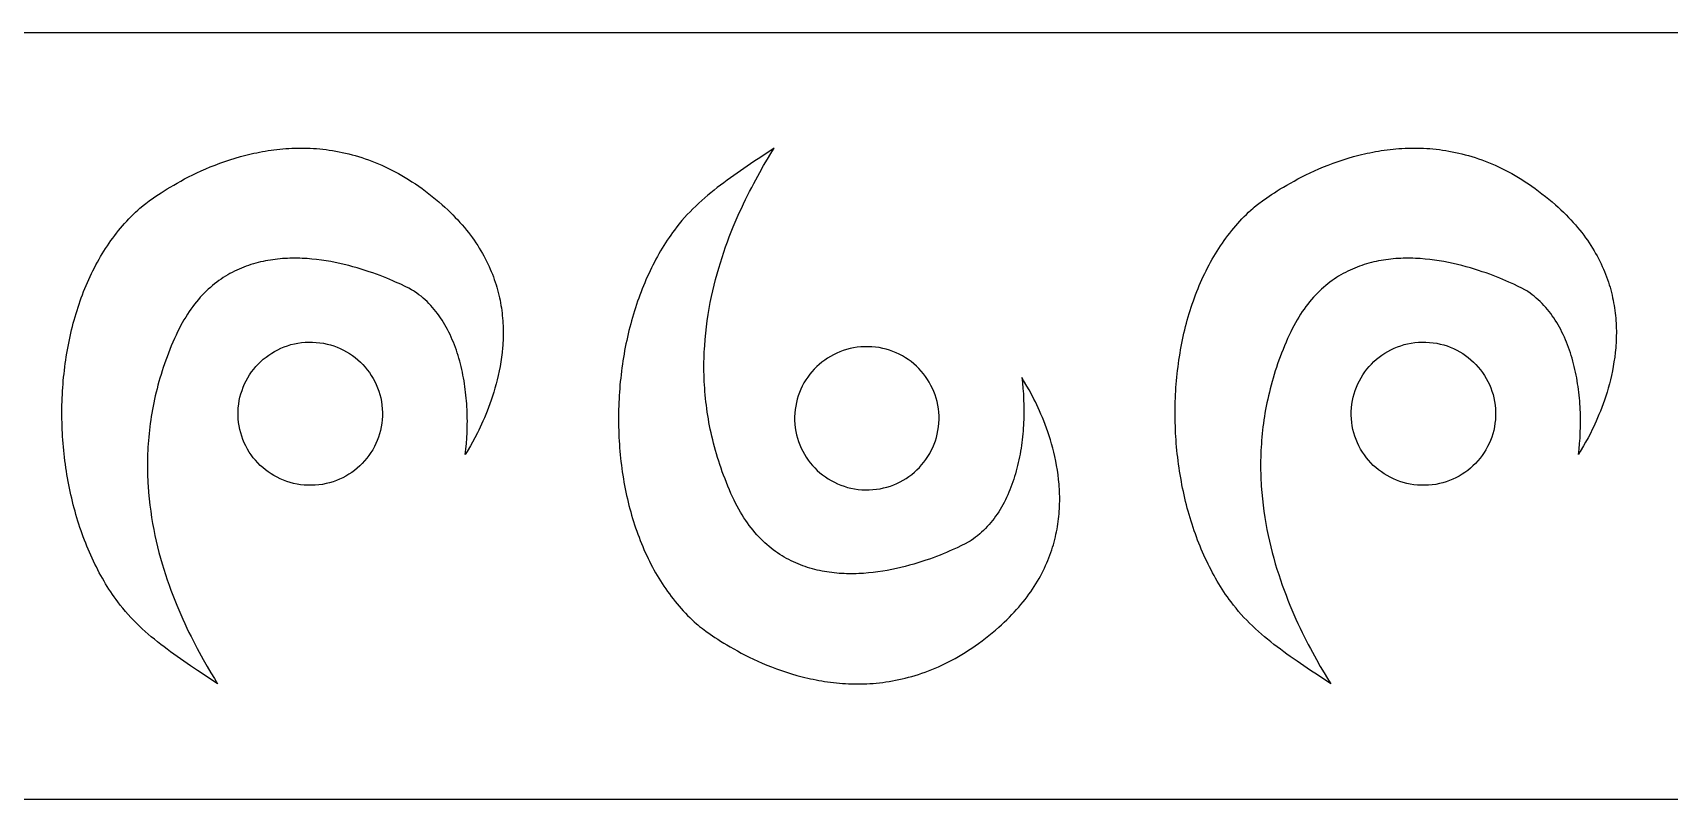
# Model space of a CAD drawing. Extents: x -380 to 380, y -55 to 55.
# Drawn here: x -195.8 to 39.2, y -55 to 55 of the extents above; entities that cross this region are included whole.
import ezdxf

# ---------------------------------------------------------------- set-up
doc = ezdxf.new("R2010")
doc.units = 0
doc.layers.add('LAYER_1', color=18, linetype='CONTINUOUS')

msp = doc.modelspace()

# ---------------------------------------------------------------- linework, layer by layer
at = {"layer": 'LAYER_1'}
for points in [[(380, -55), (380, 55), (-380, 55), (-380, -55)], [(-191.58, 1.07), (-191.57, 1.57), (-191.55, 2.07), (-191.54, 2.57), (-191.51, 3.07), (-191.49, 3.57), (-191.45, 4.07), (-191.42, 4.56), (-191.38, 5.06), (-191.33, 5.56), (-191.28, 6.05), (-191.22, 6.55), (-191.16, 7.04), (-191.1, 7.53), (-191.03, 8.02), (-190.96, 8.51), (-190.88, 9), (-190.79, 9.48), (-190.7, 9.97), (-190.61, 10.45), (-190.51, 10.93), (-190.41, 11.41), (-190.3, 11.88), (-190.19, 12.36), (-190.07, 12.83), (-189.95, 13.3), (-189.82, 13.77), (-189.69, 14.23), (-189.55, 14.69), (-189.41, 15.15), (-189.27, 15.61), (-189.11, 16.07), (-188.96, 16.52), (-188.8, 16.97), (-188.63, 17.41), (-188.46, 17.85), (-188.28, 18.29), (-188.1, 18.73), (-187.92, 19.16), (-187.73, 19.59), (-187.53, 20.01), (-187.33, 20.44), (-187.13, 20.85), (-186.92, 21.27), (-186.7, 21.68), (-186.48, 22.08), (-186.25, 22.49), (-186.02, 22.88), (-185.79, 23.28), (-185.55, 23.67), (-185.3, 24.05), (-185.05, 24.43), (-184.8, 24.81), (-184.54, 25.18), (-184.27, 25.54), (-184, 25.91), (-183.73, 26.26), (-183.45, 26.61), (-183.16, 26.96), (-182.87, 27.3), (-182.58, 27.64), (-182.28, 27.97), (-181.97, 28.29), (-181.66, 28.61), (-181.34, 28.92), (-181.02, 29.23), (-180.7, 29.53), (-180.37, 29.83), (-180.21, 29.97), (-179.93, 30.19), (-179.53, 30.5), (-179.03, 30.87), (-178.43, 31.3), (-178.08, 31.54), (-177.72, 31.78), (-177.33, 32.04), (-176.91, 32.3), (-176.48, 32.58), (-176.02, 32.86), (-175.53, 33.14), (-175.03, 33.43), (-174.5, 33.72), (-173.96, 34.02), (-173.39, 34.31), (-172.8, 34.6), (-172.2, 34.89), (-171.57, 35.18), (-170.93, 35.46), (-170.27, 35.74), (-169.59, 36.01), (-168.89, 36.28), (-168.18, 36.53), (-167.46, 36.77), (-166.71, 37.01), (-165.96, 37.23), (-165.57, 37.33), (-165.19, 37.43), (-164.8, 37.53), (-164.4, 37.62), (-164, 37.71), (-163.6, 37.79), (-163.2, 37.88), (-162.79, 37.95), (-162.38, 38.02), (-161.97, 38.09), (-161.55, 38.15), (-161.14, 38.21), (-160.71, 38.26), (-160.29, 38.3), (-159.86, 38.34), (-159.43, 38.38), (-159, 38.4), (-158.57, 38.43), (-158.13, 38.44), (-157.69, 38.45), (-157.25, 38.45), (-156.8, 38.45), (-156.36, 38.44), (-155.91, 38.42), (-155.46, 38.4), (-155.01, 38.37), (-154.55, 38.33), (-154.1, 38.28), (-153.64, 38.23), (-153.18, 38.16), (-152.72, 38.09), (-152.25, 38.02), (-151.79, 37.93), (-151.32, 37.83), (-150.86, 37.73), (-150.39, 37.62), (-149.92, 37.5), (-149.45, 37.37), (-148.97, 37.23), (-148.5, 37.08), (-148.03, 36.92), (-147.55, 36.75), (-147.07, 36.57), (-146.6, 36.39), (-146.12, 36.19), (-145.64, 35.98), (-145.16, 35.76), (-144.68, 35.53), (-144.2, 35.29), (-143.72, 35.04), (-143.24, 34.78), (-142.75, 34.51), (-142.27, 34.22), (-141.79, 33.93), (-141.31, 33.62), (-140.82, 33.3), (-140.34, 32.97), (-139.86, 32.63), (-139.37, 32.27), (-138.89, 31.9), (-138.41, 31.52), (-137.93, 31.13), (-137.45, 30.73), (-136.96, 30.31), (-136.57, 29.95), (-136.18, 29.59), (-135.81, 29.24), (-135.44, 28.88), (-135.09, 28.51), (-134.75, 28.15), (-134.42, 27.79), (-134.09, 27.42), (-133.78, 27.05), (-133.48, 26.69), (-133.19, 26.32), (-132.91, 25.95), (-132.63, 25.58), (-132.37, 25.21), (-132.12, 24.84), (-131.87, 24.46), (-131.64, 24.09), (-131.41, 23.72), (-131.2, 23.34), (-130.99, 22.97), (-130.79, 22.59), (-130.6, 22.22), (-130.41, 21.84), (-130.24, 21.47), (-130.07, 21.09), (-129.92, 20.72), (-129.77, 20.34), (-129.62, 19.97), (-129.49, 19.59), (-129.36, 19.22), (-129.24, 18.84), (-129.13, 18.47), (-129.02, 18.09), (-128.93, 17.72), (-128.84, 17.35), (-128.75, 16.98), (-128.67, 16.61), (-128.6, 16.24), (-128.54, 15.87), (-128.48, 15.5), (-128.43, 15.13), (-128.38, 14.77), (-128.34, 14.4), (-128.31, 14.04), (-128.28, 13.67), (-128.26, 13.31), (-128.24, 12.95), (-128.23, 12.6), (-128.22, 12.24), (-128.22, 11.88), (-128.22, 11.53), (-128.23, 11.18), (-128.24, 10.83), (-128.26, 10.48), (-128.28, 10.13), (-128.31, 9.79), (-128.37, 9.11), (-128.45, 8.43), (-128.55, 7.77), (-128.66, 7.11), (-128.78, 6.47), (-128.92, 5.83), (-129.06, 5.21), (-129.22, 4.6), (-129.39, 4), (-129.56, 3.42), (-129.74, 2.85), (-129.93, 2.29), (-130.12, 1.75), (-130.31, 1.22), (-130.51, 0.71), (-130.71, 0.21), (-130.91, -0.27), (-131.12, -0.73), (-131.32, -1.17), (-131.52, -1.6), (-131.71, -2.01), (-131.91, -2.4), (-132.28, -3.11), (-132.62, -3.74), (-132.93, -4.29), (-133.41, -5.1), (-133.66, -5.51), (-133.57, -4.74), (-133.5, -3.96), (-133.44, -3.17), (-133.4, -2.37), (-133.37, -1.56), (-133.37, -1.15), (-133.36, -0.74), (-133.37, -0.33), (-133.38, 0.08), (-133.39, 0.5), (-133.4, 0.91), (-133.43, 1.33), (-133.45, 1.74), (-133.48, 2.16), (-133.52, 2.57), (-133.56, 2.99), (-133.61, 3.4), (-133.66, 3.82), (-133.71, 4.23), (-133.78, 4.64), (-133.84, 5.06), (-133.91, 5.47), (-133.99, 5.87), (-134.08, 6.28), (-134.16, 6.69), (-134.26, 7.09), (-134.36, 7.49), (-134.46, 7.89), (-134.58, 8.28), (-134.69, 8.68), (-134.82, 9.06), (-134.94, 9.45), (-135.08, 9.83), (-135.22, 10.21), (-135.37, 10.58), (-135.52, 10.95), (-135.68, 11.32), (-135.85, 11.68), (-136.02, 12.04), (-136.2, 12.39), (-136.39, 12.74), (-136.58, 13.08), (-136.78, 13.41), (-136.99, 13.74), (-137.2, 14.07), (-137.42, 14.38), (-137.65, 14.69), (-137.88, 15), (-138.12, 15.3), (-138.37, 15.59), (-138.62, 15.87), (-138.88, 16.15), (-139.15, 16.42), (-139.43, 16.68), (-139.72, 16.93), (-140.01, 17.18), (-140.31, 17.41), (-140.61, 17.64), (-140.93, 17.86), (-141.09, 17.96), (-141.37, 18.12), (-141.78, 18.33), (-142.3, 18.59), (-142.93, 18.9), (-143.67, 19.23), (-144.07, 19.41), (-144.49, 19.59), (-144.94, 19.77), (-145.41, 19.96), (-145.89, 20.15), (-146.4, 20.34), (-146.92, 20.53), (-147.46, 20.71), (-148.02, 20.9), (-148.6, 21.08), (-149.19, 21.25), (-149.79, 21.42), (-150.4, 21.59), (-151.03, 21.74), (-151.67, 21.89), (-152.32, 22.02), (-152.98, 22.15), (-153.64, 22.26), (-154.32, 22.37), (-155, 22.45), (-155.69, 22.52), (-156.38, 22.58), (-156.73, 22.6), (-157.08, 22.62), (-157.43, 22.63), (-157.78, 22.64), (-158.13, 22.64), (-158.48, 22.64), (-158.83, 22.63), (-159.19, 22.62), (-159.54, 22.6), (-159.89, 22.58), (-160.24, 22.55), (-160.6, 22.52), (-160.95, 22.48), (-161.3, 22.43), (-161.65, 22.38), (-162, 22.32), (-162.35, 22.26), (-162.7, 22.19), (-163.05, 22.11), (-163.4, 22.02), (-163.74, 21.93), (-164.09, 21.83), (-164.43, 21.73), (-164.77, 21.62), (-165.12, 21.49), (-165.45, 21.37), (-165.79, 21.23), (-166.13, 21.09), (-166.46, 20.94), (-166.79, 20.78), (-167.12, 20.61), (-167.45, 20.43), (-167.77, 20.25), (-168.09, 20.06), (-168.41, 19.86), (-168.73, 19.65), (-169.04, 19.43), (-169.35, 19.2), (-169.66, 18.96), (-169.96, 18.71), (-170.26, 18.46), (-170.56, 18.19), (-170.85, 17.92), (-171.14, 17.63), (-171.43, 17.34), (-171.71, 17.03), (-171.99, 16.71), (-172.26, 16.39), (-172.53, 16.05), (-172.8, 15.7), (-173.06, 15.35), (-173.31, 14.98), (-173.57, 14.6), (-173.81, 14.2), (-174.06, 13.8), (-174.29, 13.39), (-174.53, 12.96), (-174.75, 12.53), (-174.97, 12.08), (-175.19, 11.62), (-175.42, 11.1), (-175.65, 10.58), (-175.87, 10.06), (-176.08, 9.54), (-176.28, 9.03), (-176.48, 8.51), (-176.67, 8), (-176.85, 7.48), (-177.02, 6.97), (-177.19, 6.46), (-177.35, 5.95), (-177.5, 5.44), (-177.65, 4.93), (-177.79, 4.43), (-177.92, 3.92), (-178.05, 3.42), (-178.17, 2.91), (-178.28, 2.41), (-178.39, 1.91), (-178.49, 1.41), (-178.58, 0.91), (-178.67, 0.42), (-178.75, -0.08), (-178.83, -0.57), (-178.9, -1.06), (-178.96, -1.55), (-179.02, -2.04), (-179.07, -2.53), (-179.12, -3.02), (-179.16, -3.5), (-179.2, -3.98), (-179.23, -4.46), (-179.25, -4.94), (-179.27, -5.42), (-179.29, -5.9), (-179.3, -6.37), (-179.3, -6.84), (-179.3, -7.31), (-179.3, -7.78), (-179.29, -8.25), (-179.27, -8.71), (-179.25, -9.17), (-179.23, -9.63), (-179.2, -10.09), (-179.13, -11), (-179.05, -11.9), (-178.95, -12.8), (-178.83, -13.68), (-178.7, -14.56), (-178.55, -15.42), (-178.4, -16.28), (-178.22, -17.13), (-178.04, -17.96), (-177.84, -18.79), (-177.64, -19.61), (-177.42, -20.41), (-177.19, -21.2), (-176.95, -21.99), (-176.71, -22.76), (-176.46, -23.52), (-176.2, -24.27), (-175.93, -25), (-175.66, -25.73), (-175.38, -26.44), (-175.1, -27.14), (-174.81, -27.82), (-174.52, -28.5), (-174.23, -29.15), (-173.93, -29.8), (-173.64, -30.43), (-173.34, -31.05), (-173.04, -31.65), (-172.75, -32.24), (-172.45, -32.81), (-172.16, -33.37), (-171.87, -33.91), (-171.29, -34.95), (-170.73, -35.93), (-170.2, -36.84), (-169.69, -37.68), (-169.22, -38.45), (-171.15, -37.16), (-172.13, -36.51), (-173.1, -35.85), (-174.07, -35.19), (-175.03, -34.52), (-175.51, -34.18), (-175.99, -33.83), (-176.46, -33.48), (-176.92, -33.13), (-177.39, -32.77), (-177.85, -32.41), (-178.3, -32.04), (-178.75, -31.67), (-179.19, -31.29), (-179.63, -30.91), (-180.05, -30.52), (-180.48, -30.13), (-180.89, -29.72), (-181.3, -29.31), (-181.7, -28.9), (-182.09, -28.47), (-182.47, -28.04), (-182.84, -27.6), (-183.2, -27.15), (-183.55, -26.69), (-183.81, -26.33), (-184.07, -25.96), (-184.33, -25.6), (-184.58, -25.22), (-184.82, -24.85), (-185.06, -24.47), (-185.3, -24.08), (-185.53, -23.69), (-185.76, -23.29), (-185.99, -22.89), (-186.21, -22.49), (-186.42, -22.08), (-186.63, -21.67), (-186.84, -21.26), (-187.04, -20.84), (-187.24, -20.41), (-187.44, -19.99), (-187.63, -19.56), (-187.81, -19.12), (-187.99, -18.69), (-188.17, -18.25), (-188.34, -17.8), (-188.51, -17.36), (-188.67, -16.91), (-188.83, -16.46), (-188.99, -16), (-189.14, -15.54), (-189.28, -15.08), (-189.43, -14.62), (-189.56, -14.15), (-189.7, -13.68), (-189.82, -13.21), (-189.95, -12.74), (-190.07, -12.27), (-190.18, -11.79), (-190.29, -11.31), (-190.4, -10.83), (-190.5, -10.35), (-190.6, -9.86), (-190.69, -9.38), (-190.78, -8.89), (-190.86, -8.4), (-190.94, -7.91), (-191.01, -7.42), (-191.08, -6.92), (-191.15, -6.43), (-191.21, -5.93), (-191.26, -5.44), (-191.32, -4.94), (-191.36, -4.44), (-191.41, -3.94), (-191.44, -3.44), (-191.48, -2.94), (-191.51, -2.44), (-191.53, -1.94), (-191.55, -1.44), (-191.56, -0.94), (-191.57, -0.44), (-191.58, 0.06), (-191.58, 0.57)], [(-111.65, -1.07), (-111.65, -1.57), (-111.63, -2.07), (-111.62, -2.57), (-111.59, -3.07), (-111.57, -3.57), (-111.53, -4.07), (-111.5, -4.56), (-111.46, -5.06), (-111.41, -5.56), (-111.36, -6.05), (-111.3, -6.55), (-111.24, -7.04), (-111.18, -7.53), (-111.11, -8.02), (-111.03, -8.51), (-110.96, -9), (-110.87, -9.48), (-110.78, -9.97), (-110.69, -10.45), (-110.59, -10.93), (-110.49, -11.41), (-110.38, -11.88), (-110.27, -12.36), (-110.15, -12.83), (-110.03, -13.3), (-109.9, -13.77), (-109.77, -14.23), (-109.63, -14.69), (-109.49, -15.15), (-109.34, -15.61), (-109.19, -16.07), (-109.04, -16.52), (-108.88, -16.97), (-108.71, -17.41), (-108.54, -17.85), (-108.36, -18.29), (-108.18, -18.73), (-108, -19.16), (-107.81, -19.59), (-107.61, -20.01), (-107.41, -20.44), (-107.2, -20.85), (-106.99, -21.27), (-106.78, -21.68), (-106.56, -22.08), (-106.33, -22.49), (-106.1, -22.88), (-105.87, -23.28), (-105.63, -23.67), (-105.38, -24.05), (-105.13, -24.43), (-104.88, -24.81), (-104.62, -25.18), (-104.35, -25.54), (-104.08, -25.91), (-103.81, -26.26), (-103.53, -26.61), (-103.24, -26.96), (-102.95, -27.3), (-102.66, -27.64), (-102.36, -27.97), (-102.05, -28.29), (-101.74, -28.61), (-101.42, -28.92), (-101.1, -29.23), (-100.78, -29.53), (-100.45, -29.83), (-100.28, -29.97), (-100.01, -30.19), (-99.61, -30.5), (-99.11, -30.87), (-98.51, -31.3), (-98.16, -31.54), (-97.8, -31.78), (-97.41, -32.04), (-96.99, -32.3), (-96.55, -32.58), (-96.09, -32.86), (-95.61, -33.14), (-95.11, -33.43), (-94.58, -33.72), (-94.03, -34.02), (-93.47, -34.31), (-92.88, -34.6), (-92.27, -34.89), (-91.65, -35.18), (-91.01, -35.46), (-90.35, -35.74), (-89.67, -36.01), (-88.97, -36.28), (-88.26, -36.53), (-87.54, -36.77), (-86.79, -37.01), (-86.04, -37.23), (-85.65, -37.33), (-85.27, -37.43), (-84.88, -37.53), (-84.48, -37.62), (-84.08, -37.71), (-83.68, -37.79), (-83.28, -37.88), (-82.87, -37.95), (-82.46, -38.02), (-82.05, -38.09), (-81.63, -38.15), (-81.21, -38.21), (-80.79, -38.26), (-80.37, -38.3), (-79.94, -38.34), (-79.51, -38.38), (-79.08, -38.4), (-78.65, -38.43), (-78.21, -38.44), (-77.77, -38.45), (-77.33, -38.45), (-76.88, -38.45), (-76.44, -38.44), (-75.99, -38.42), (-75.54, -38.4), (-75.09, -38.37), (-74.63, -38.33), (-74.18, -38.28), (-73.72, -38.23), (-73.26, -38.16), (-72.8, -38.09), (-72.33, -38.02), (-71.87, -37.93), (-71.4, -37.83), (-70.94, -37.73), (-70.47, -37.62), (-70, -37.5), (-69.53, -37.37), (-69.05, -37.23), (-68.58, -37.08), (-68.1, -36.92), (-67.63, -36.75), (-67.15, -36.57), (-66.68, -36.39), (-66.2, -36.19), (-65.72, -35.98), (-65.24, -35.76), (-64.76, -35.53), (-64.28, -35.29), (-63.8, -35.04), (-63.31, -34.78), (-62.83, -34.51), (-62.35, -34.22), (-61.87, -33.93), (-61.39, -33.62), (-60.9, -33.3), (-60.42, -32.97), (-59.94, -32.63), (-59.45, -32.27), (-58.97, -31.9), (-58.49, -31.52), (-58.01, -31.13), (-57.53, -30.73), (-57.04, -30.31), (-56.65, -29.95), (-56.26, -29.59), (-55.89, -29.24), (-55.52, -28.88), (-55.17, -28.51), (-54.83, -28.15), (-54.5, -27.79), (-54.17, -27.42), (-53.86, -27.05), (-53.56, -26.69), (-53.27, -26.32), (-52.99, -25.95), (-52.71, -25.58), (-52.45, -25.21), (-52.2, -24.84), (-51.95, -24.46), (-51.72, -24.09), (-51.49, -23.72), (-51.27, -23.34), (-51.07, -22.97), (-50.87, -22.59), (-50.68, -22.22), (-50.49, -21.84), (-50.32, -21.47), (-50.15, -21.09), (-49.99, -20.72), (-49.84, -20.34), (-49.7, -19.97), (-49.57, -19.59), (-49.44, -19.22), (-49.32, -18.84), (-49.21, -18.47), (-49.1, -18.09), (-49.01, -17.72), (-48.91, -17.35), (-48.83, -16.98), (-48.75, -16.61), (-48.68, -16.24), (-48.62, -15.87), (-48.56, -15.5), (-48.51, -15.13), (-48.46, -14.77), (-48.42, -14.4), (-48.39, -14.04), (-48.36, -13.67), (-48.34, -13.31), (-48.32, -12.95), (-48.31, -12.6), (-48.3, -12.24), (-48.3, -11.88), (-48.3, -11.53), (-48.31, -11.18), (-48.32, -10.83), (-48.34, -10.48), (-48.36, -10.13), (-48.39, -9.79), (-48.45, -9.11), (-48.53, -8.43), (-48.63, -7.77), (-48.74, -7.11), (-48.86, -6.47), (-49, -5.83), (-49.14, -5.21), (-49.3, -4.6), (-49.46, -4), (-49.64, -3.42), (-49.82, -2.85), (-50, -2.29), (-50.2, -1.75), (-50.39, -1.22), (-50.59, -0.71), (-50.79, -0.21), (-50.99, 0.27), (-51.2, 0.73), (-51.4, 1.17), (-51.6, 1.6), (-51.79, 2.01), (-51.99, 2.4), (-52.36, 3.11), (-52.7, 3.74), (-53.01, 4.29), (-53.49, 5.1), (-53.74, 5.51), (-53.65, 4.74), (-53.58, 3.96), (-53.52, 3.17), (-53.48, 2.37), (-53.45, 1.56), (-53.45, 1.15), (-53.44, 0.74), (-53.45, 0.33), (-53.45, -0.08), (-53.47, -0.5), (-53.48, -0.91), (-53.5, -1.33), (-53.53, -1.74), (-53.56, -2.16), (-53.6, -2.57), (-53.64, -2.99), (-53.69, -3.4), (-53.74, -3.82), (-53.79, -4.23), (-53.85, -4.64), (-53.92, -5.06), (-53.99, -5.47), (-54.07, -5.87), (-54.15, -6.28), (-54.24, -6.69), (-54.34, -7.09), (-54.44, -7.49), (-54.54, -7.89), (-54.65, -8.28), (-54.77, -8.68), (-54.89, -9.06), (-55.02, -9.45), (-55.16, -9.83), (-55.3, -10.21), (-55.45, -10.58), (-55.6, -10.95), (-55.76, -11.32), (-55.93, -11.68), (-56.1, -12.04), (-56.28, -12.39), (-56.47, -12.74), (-56.66, -13.08), (-56.86, -13.41), (-57.06, -13.74), (-57.28, -14.07), (-57.5, -14.38), (-57.72, -14.69), (-57.96, -15), (-58.2, -15.3), (-58.45, -15.59), (-58.7, -15.87), (-58.96, -16.15), (-59.23, -16.42), (-59.51, -16.68), (-59.79, -16.93), (-60.09, -17.18), (-60.39, -17.41), (-60.69, -17.64), (-61.01, -17.86), (-61.16, -17.96), (-61.45, -18.12), (-61.86, -18.33), (-62.38, -18.59), (-63.01, -18.9), (-63.74, -19.23), (-64.15, -19.41), (-64.57, -19.59), (-65.02, -19.77), (-65.48, -19.96), (-65.97, -20.15), (-66.48, -20.34), (-67, -20.53), (-67.54, -20.71), (-68.1, -20.9), (-68.68, -21.08), (-69.26, -21.25), (-69.87, -21.42), (-70.48, -21.59), (-71.11, -21.74), (-71.75, -21.89), (-72.4, -22.02), (-73.06, -22.15), (-73.72, -22.26), (-74.4, -22.37), (-75.08, -22.45), (-75.77, -22.52), (-76.46, -22.58), (-76.81, -22.6), (-77.16, -22.62), (-77.51, -22.63), (-77.86, -22.64), (-78.21, -22.64), (-78.56, -22.64), (-78.91, -22.63), (-79.27, -22.62), (-79.62, -22.6), (-79.97, -22.58), (-80.32, -22.55), (-80.68, -22.52), (-81.03, -22.48), (-81.38, -22.43), (-81.73, -22.38), (-82.08, -22.32), (-82.43, -22.26), (-82.78, -22.19), (-83.13, -22.11), (-83.48, -22.02), (-83.82, -21.93), (-84.17, -21.83), (-84.51, -21.73), (-84.85, -21.62), (-85.19, -21.49), (-85.53, -21.37), (-85.87, -21.23), (-86.21, -21.09), (-86.54, -20.94), (-86.87, -20.78), (-87.2, -20.61), (-87.52, -20.43), (-87.85, -20.25), (-88.17, -20.06), (-88.49, -19.86), (-88.8, -19.65), (-89.12, -19.43), (-89.43, -19.2), (-89.74, -18.96), (-90.04, -18.71), (-90.34, -18.46), (-90.64, -18.19), (-90.93, -17.92), (-91.22, -17.63), (-91.51, -17.34), (-91.79, -17.03), (-92.07, -16.71), (-92.34, -16.39), (-92.61, -16.05), (-92.88, -15.7), (-93.14, -15.35), (-93.39, -14.98), (-93.65, -14.6), (-93.89, -14.2), (-94.13, -13.8), (-94.37, -13.39), (-94.6, -12.96), (-94.83, -12.53), (-95.05, -12.08), (-95.27, -11.62), (-95.5, -11.1), (-95.73, -10.58), (-95.95, -10.06), (-96.16, -9.54), (-96.36, -9.03), (-96.56, -8.51), (-96.75, -8), (-96.93, -7.48), (-97.1, -6.97), (-97.27, -6.46), (-97.43, -5.95), (-97.58, -5.44), (-97.73, -4.93), (-97.87, -4.43), (-98, -3.92), (-98.13, -3.42), (-98.25, -2.91), (-98.36, -2.41), (-98.47, -1.91), (-98.57, -1.41), (-98.66, -0.91), (-98.75, -0.42), (-98.83, 0.08), (-98.91, 0.57), (-98.98, 1.06), (-99.04, 1.55), (-99.1, 2.04), (-99.15, 2.53), (-99.2, 3.02), (-99.24, 3.5), (-99.28, 3.98), (-99.31, 4.46), (-99.33, 4.94), (-99.35, 5.42), (-99.37, 5.9), (-99.38, 6.37), (-99.38, 6.84), (-99.38, 7.31), (-99.38, 7.78), (-99.37, 8.25), (-99.35, 8.71), (-99.33, 9.17), (-99.31, 9.63), (-99.28, 10.09), (-99.21, 11), (-99.13, 11.9), (-99.03, 12.8), (-98.91, 13.68), (-98.78, 14.56), (-98.63, 15.42), (-98.47, 16.28), (-98.3, 17.13), (-98.12, 17.96), (-97.92, 18.79), (-97.71, 19.61), (-97.5, 20.41), (-97.27, 21.2), (-97.03, 21.99), (-96.79, 22.76), (-96.54, 23.52), (-96.28, 24.27), (-96.01, 25), (-95.74, 25.73), (-95.46, 26.44), (-95.18, 27.14), (-94.89, 27.82), (-94.6, 28.5), (-94.31, 29.15), (-94.01, 29.8), (-93.72, 30.43), (-93.42, 31.05), (-93.12, 31.65), (-92.83, 32.24), (-92.53, 32.81), (-92.24, 33.37), (-91.94, 33.91), (-91.37, 34.95), (-90.81, 35.93), (-90.28, 36.84), (-89.77, 37.68), (-89.3, 38.45), (-91.23, 37.16), (-92.21, 36.51), (-93.18, 35.85), (-94.15, 35.19), (-95.11, 34.52), (-95.59, 34.18), (-96.07, 33.83), (-96.54, 33.48), (-97, 33.13), (-97.47, 32.77), (-97.93, 32.41), (-98.38, 32.04), (-98.83, 31.67), (-99.27, 31.29), (-99.7, 30.91), (-100.13, 30.52), (-100.56, 30.13), (-100.97, 29.72), (-101.38, 29.31), (-101.78, 28.9), (-102.16, 28.47), (-102.55, 28.04), (-102.92, 27.6), (-103.28, 27.15), (-103.63, 26.69), (-103.89, 26.33), (-104.15, 25.96), (-104.4, 25.6), (-104.65, 25.22), (-104.9, 24.85), (-105.14, 24.47), (-105.38, 24.08), (-105.61, 23.69), (-105.84, 23.29), (-106.07, 22.89), (-106.29, 22.49), (-106.5, 22.08), (-106.71, 21.67), (-106.92, 21.26), (-107.12, 20.84), (-107.32, 20.41), (-107.52, 19.99), (-107.71, 19.56), (-107.89, 19.12), (-108.07, 18.69), (-108.25, 18.25), (-108.42, 17.8), (-108.59, 17.36), (-108.75, 16.91), (-108.91, 16.46), (-109.07, 16), (-109.22, 15.54), (-109.36, 15.08), (-109.51, 14.62), (-109.64, 14.15), (-109.78, 13.68), (-109.9, 13.21), (-110.03, 12.74), (-110.15, 12.27), (-110.26, 11.79), (-110.37, 11.31), (-110.48, 10.83), (-110.58, 10.35), (-110.68, 9.86), (-110.77, 9.38), (-110.86, 8.89), (-110.94, 8.4), (-111.02, 7.91), (-111.09, 7.42), (-111.16, 6.92), (-111.23, 6.43), (-111.29, 5.93), (-111.34, 5.44), (-111.4, 4.94), (-111.44, 4.44), (-111.48, 3.94), (-111.52, 3.44), (-111.56, 2.94), (-111.58, 2.44), (-111.61, 1.94), (-111.63, 1.44), (-111.64, 0.94), (-111.65, 0.44), (-111.66, -0.06), (-111.66, -0.57)], [(-31.72, 1.07), (-31.71, 1.57), (-31.7, 2.07), (-31.68, 2.57), (-31.66, 3.07), (-31.63, 3.57), (-31.6, 4.07), (-31.56, 4.56), (-31.52, 5.06), (-31.48, 5.56), (-31.43, 6.05), (-31.37, 6.55), (-31.31, 7.04), (-31.24, 7.53), (-31.18, 8.02), (-31.1, 8.51), (-31.02, 9), (-30.94, 9.48), (-30.85, 9.97), (-30.76, 10.45), (-30.66, 10.93), (-30.55, 11.41), (-30.45, 11.88), (-30.33, 12.36), (-30.22, 12.83), (-30.09, 13.3), (-29.97, 13.77), (-29.83, 14.23), (-29.7, 14.69), (-29.56, 15.15), (-29.41, 15.61), (-29.26, 16.07), (-29.1, 16.52), (-28.94, 16.97), (-28.78, 17.41), (-28.6, 17.85), (-28.43, 18.29), (-28.25, 18.73), (-28.06, 19.16), (-27.87, 19.59), (-27.68, 20.01), (-27.48, 20.44), (-27.27, 20.85), (-27.06, 21.27), (-26.84, 21.68), (-26.62, 22.08), (-26.4, 22.49), (-26.17, 22.88), (-25.93, 23.28), (-25.69, 23.67), (-25.45, 24.05), (-25.2, 24.43), (-24.94, 24.81), (-24.68, 25.18), (-24.42, 25.54), (-24.15, 25.91), (-23.87, 26.26), (-23.59, 26.61), (-23.31, 26.96), (-23.02, 27.3), (-22.72, 27.64), (-22.42, 27.97), (-22.12, 28.29), (-21.81, 28.61), (-21.49, 28.92), (-21.17, 29.23), (-20.84, 29.53), (-20.51, 29.83), (-20.35, 29.97), (-20.07, 30.19), (-19.68, 30.5), (-19.18, 30.87), (-18.57, 31.3), (-18.23, 31.54), (-17.86, 31.78), (-17.47, 32.04), (-17.06, 32.3), (-16.62, 32.58), (-16.16, 32.86), (-15.68, 33.14), (-15.17, 33.43), (-14.65, 33.72), (-14.1, 34.02), (-13.53, 34.31), (-12.95, 34.6), (-12.34, 34.89), (-11.72, 35.18), (-11.07, 35.46), (-10.41, 35.74), (-9.73, 36.01), (-9.04, 36.28), (-8.33, 36.53), (-7.6, 36.77), (-6.86, 37.01), (-6.1, 37.23), (-5.72, 37.33), (-5.33, 37.43), (-4.94, 37.53), (-4.55, 37.62), (-4.15, 37.71), (-3.75, 37.79), (-3.35, 37.88), (-2.94, 37.95), (-2.53, 38.02), (-2.12, 38.09), (-1.7, 38.15), (-1.28, 38.21), (-0.86, 38.26), (-0.43, 38.3), (-0.01, 38.34), (0.42, 38.38), (0.85, 38.4), (1.29, 38.43), (1.73, 38.44), (2.17, 38.45), (2.61, 38.45), (3.05, 38.45), (3.5, 38.44), (3.95, 38.42), (4.4, 38.4), (4.85, 38.37), (5.3, 38.33), (5.76, 38.28), (6.22, 38.23), (6.68, 38.16), (7.14, 38.09), (7.6, 38.02), (8.06, 37.93), (8.53, 37.83), (9, 37.73), (9.47, 37.62), (9.94, 37.5), (10.41, 37.37), (10.88, 37.23), (11.35, 37.08), (11.83, 36.92), (12.3, 36.75), (12.78, 36.57), (13.26, 36.39), (13.74, 36.19), (14.22, 35.98), (14.7, 35.76), (15.18, 35.53), (15.66, 35.29), (16.14, 35.04), (16.62, 34.78), (17.1, 34.51), (17.58, 34.22), (18.07, 33.93), (18.55, 33.62), (19.03, 33.3), (19.51, 32.97), (20, 32.63), (20.48, 32.27), (20.96, 31.9), (21.45, 31.52), (21.93, 31.13), (22.41, 30.73), (22.89, 30.31), (23.29, 29.95), (23.67, 29.59), (24.05, 29.24), (24.41, 28.88), (24.76, 28.51), (25.11, 28.15), (25.44, 27.79), (25.76, 27.42), (26.07, 27.05), (26.37, 26.69), (26.67, 26.32), (26.95, 25.95), (27.22, 25.58), (27.48, 25.21), (27.74, 24.84), (27.98, 24.46), (28.22, 24.09), (28.44, 23.72), (28.66, 23.34), (28.87, 22.97), (29.07, 22.59), (29.26, 22.22), (29.44, 21.84), (29.61, 21.47), (29.78, 21.09), (29.94, 20.72), (30.09, 20.34), (30.23, 19.97), (30.37, 19.59), (30.49, 19.22), (30.61, 18.84), (30.73, 18.47), (30.83, 18.09), (30.93, 17.72), (31.02, 17.35), (31.1, 16.98), (31.18, 16.61), (31.25, 16.24), (31.32, 15.87), (31.38, 15.5), (31.43, 15.13), (31.47, 14.77), (31.51, 14.4), (31.55, 14.04), (31.58, 13.67), (31.6, 13.31), (31.62, 12.95), (31.63, 12.6), (31.64, 12.24), (31.64, 11.88), (31.63, 11.53), (31.63, 11.18), (31.61, 10.83), (31.6, 10.48), (31.57, 10.13), (31.55, 9.79), (31.48, 9.11), (31.4, 8.43), (31.3, 7.77), (31.19, 7.11), (31.07, 6.47), (30.94, 5.83), (30.79, 5.21), (30.63, 4.6), (30.47, 4), (30.3, 3.42), (30.12, 2.85), (29.93, 2.29), (29.74, 1.75), (29.54, 1.22), (29.34, 0.71), (29.14, 0.21), (28.94, -0.27), (28.74, -0.73), (28.54, -1.17), (28.34, -1.6), (28.14, -2.01), (27.95, -2.4), (27.58, -3.11), (27.23, -3.74), (26.92, -4.29), (26.44, -5.1), (26.19, -5.51), (26.28, -4.74), (26.36, -3.96), (26.42, -3.17), (26.46, -2.37), (26.48, -1.56), (26.49, -1.15), (26.49, -0.74), (26.49, -0.33), (26.48, 0.08), (26.47, 0.5), (26.45, 0.91), (26.43, 1.33), (26.4, 1.74), (26.37, 2.16), (26.34, 2.57), (26.29, 2.99), (26.25, 3.4), (26.2, 3.82), (26.14, 4.23), (26.08, 4.64), (26.01, 5.06), (25.94, 5.47), (25.86, 5.87), (25.78, 6.28), (25.69, 6.69), (25.6, 7.09), (25.5, 7.49), (25.39, 7.89), (25.28, 8.28), (25.16, 8.68), (25.04, 9.06), (24.91, 9.45), (24.77, 9.83), (24.63, 10.21), (24.49, 10.58), (24.33, 10.95), (24.17, 11.32), (24.01, 11.68), (23.83, 12.04), (23.65, 12.39), (23.47, 12.74), (23.27, 13.08), (23.08, 13.41), (22.87, 13.74), (22.66, 14.07), (22.44, 14.38), (22.21, 14.69), (21.98, 15), (21.74, 15.3), (21.49, 15.59), (21.23, 15.87), (20.97, 16.15), (20.7, 16.42), (20.42, 16.68), (20.14, 16.93), (19.85, 17.18), (19.55, 17.41), (19.24, 17.64), (18.93, 17.86), (18.77, 17.96), (18.48, 18.12), (18.08, 18.33), (17.55, 18.59), (16.92, 18.9), (16.19, 19.23), (15.79, 19.41), (15.36, 19.59), (14.92, 19.77), (14.45, 19.96), (13.96, 20.15), (13.46, 20.34), (12.93, 20.53), (12.39, 20.71), (11.83, 20.9), (11.26, 21.08), (10.67, 21.25), (10.07, 21.42), (9.45, 21.59), (8.82, 21.74), (8.19, 21.89), (7.54, 22.02), (6.88, 22.15), (6.21, 22.26), (5.54, 22.37), (4.85, 22.45), (4.17, 22.52), (3.47, 22.58), (3.13, 22.6), (2.78, 22.62), (2.43, 22.63), (2.08, 22.64), (1.72, 22.64), (1.37, 22.64), (1.02, 22.63), (0.67, 22.62), (0.32, 22.6), (-0.04, 22.58), (-0.39, 22.55), (-0.74, 22.52), (-1.09, 22.48), (-1.45, 22.43), (-1.8, 22.38), (-2.15, 22.32), (-2.5, 22.26), (-2.85, 22.19), (-3.2, 22.11), (-3.54, 22.02), (-3.89, 21.93), (-4.23, 21.83), (-4.58, 21.73), (-4.92, 21.62), (-5.26, 21.49), (-5.6, 21.37), (-5.94, 21.23), (-6.27, 21.09), (-6.6, 20.94), (-6.94, 20.78), (-7.26, 20.61), (-7.59, 20.43), (-7.91, 20.25), (-8.24, 20.06), (-8.55, 19.86), (-8.87, 19.65), (-9.18, 19.43), (-9.49, 19.2), (-9.8, 18.96), (-10.1, 18.71), (-10.41, 18.46), (-10.7, 18.19), (-11, 17.92), (-11.29, 17.63), (-11.57, 17.34), (-11.85, 17.03), (-12.13, 16.71), (-12.41, 16.39), (-12.68, 16.05), (-12.94, 15.7), (-13.2, 15.35), (-13.46, 14.98), (-13.71, 14.6), (-13.96, 14.2), (-14.2, 13.8), (-14.44, 13.39), (-14.67, 12.96), (-14.9, 12.53), (-15.12, 12.08), (-15.34, 11.62), (-15.57, 11.1), (-15.8, 10.58), (-16.01, 10.06), (-16.23, 9.54), (-16.43, 9.03), (-16.62, 8.51), (-16.81, 8), (-17, 7.48), (-17.17, 6.97), (-17.34, 6.46), (-17.5, 5.95), (-17.65, 5.44), (-17.8, 4.93), (-17.94, 4.43), (-18.07, 3.92), (-18.19, 3.42), (-18.31, 2.91), (-18.43, 2.41), (-18.53, 1.91), (-18.63, 1.41), (-18.73, 0.91), (-18.82, 0.42), (-18.9, -0.08), (-18.97, -0.57), (-19.04, -1.06), (-19.11, -1.55), (-19.16, -2.04), (-19.22, -2.53), (-19.26, -3.02), (-19.31, -3.5), (-19.34, -3.98), (-19.37, -4.46), (-19.4, -4.94), (-19.42, -5.42), (-19.43, -5.9), (-19.44, -6.37), (-19.45, -6.84), (-19.45, -7.31), (-19.44, -7.78), (-19.43, -8.25), (-19.42, -8.71), (-19.4, -9.17), (-19.38, -9.63), (-19.35, -10.09), (-19.28, -11), (-19.19, -11.9), (-19.09, -12.8), (-18.98, -13.68), (-18.85, -14.56), (-18.7, -15.42), (-18.54, -16.28), (-18.37, -17.13), (-18.18, -17.96), (-17.99, -18.79), (-17.78, -19.61), (-17.56, -20.41), (-17.34, -21.2), (-17.1, -21.99), (-16.85, -22.76), (-16.6, -23.52), (-16.34, -24.27), (-16.07, -25), (-15.8, -25.73), (-15.52, -26.44), (-15.24, -27.14), (-14.96, -27.82), (-14.67, -28.5), (-14.37, -29.15), (-14.08, -29.8), (-13.78, -30.43), (-13.49, -31.05), (-13.19, -31.65), (-12.89, -32.24), (-12.6, -32.81), (-12.3, -33.37), (-12.01, -33.91), (-11.44, -34.95), (-10.88, -35.93), (-10.34, -36.84), (-9.84, -37.68), (-9.36, -38.45), (-11.3, -37.16), (-12.27, -36.51), (-13.25, -35.85), (-14.22, -35.19), (-15.18, -34.52), (-15.66, -34.18), (-16.13, -33.83), (-16.6, -33.48), (-17.07, -33.13), (-17.53, -32.77), (-17.99, -32.41), (-18.44, -32.04), (-18.89, -31.67), (-19.33, -31.29), (-19.77, -30.91), (-20.2, -30.52), (-20.62, -30.13), (-21.04, -29.72), (-21.44, -29.31), (-21.84, -28.9), (-22.23, -28.47), (-22.61, -28.04), (-22.98, -27.6), (-23.34, -27.15), (-23.69, -26.69), (-23.96, -26.33), (-24.22, -25.96), (-24.47, -25.6), (-24.72, -25.22), (-24.97, -24.85), (-25.21, -24.47), (-25.45, -24.08), (-25.68, -23.69), (-25.91, -23.29), (-26.13, -22.89), (-26.35, -22.49), (-26.57, -22.08), (-26.78, -21.67), (-26.99, -21.26), (-27.19, -20.84), (-27.39, -20.41), (-27.58, -19.99), (-27.77, -19.56), (-27.96, -19.12), (-28.14, -18.69), (-28.32, -18.25), (-28.49, -17.8), (-28.66, -17.36), (-28.82, -16.91), (-28.98, -16.46), (-29.13, -16), (-29.28, -15.54), (-29.43, -15.08), (-29.57, -14.62), (-29.71, -14.15), (-29.84, -13.68), (-29.97, -13.21), (-30.09, -12.74), (-30.21, -12.27), (-30.33, -11.79), (-30.44, -11.31), (-30.54, -10.83), (-30.64, -10.35), (-30.74, -9.86), (-30.83, -9.38), (-30.92, -8.89), (-31.01, -8.4), (-31.08, -7.91), (-31.16, -7.42), (-31.23, -6.92), (-31.29, -6.43), (-31.35, -5.93), (-31.41, -5.44), (-31.46, -4.94), (-31.51, -4.44), (-31.55, -3.94), (-31.59, -3.44), (-31.62, -2.94), (-31.65, -2.44), (-31.67, -1.94), (-31.69, -1.44), (-31.71, -0.94), (-31.72, -0.44), (-31.72, 0.06), (-31.72, 0.57)], [(-166.28, 0.14), (-166.28, 0.66), (-166.25, 1.19), (-166.19, 1.7), (-166.11, 2.21), (-166.01, 2.71), (-165.88, 3.2), (-165.72, 3.68), (-165.54, 4.15), (-165.35, 4.61), (-165.12, 5.06), (-164.88, 5.49), (-164.62, 5.92), (-164.34, 6.32), (-164.04, 6.72), (-163.72, 7.1), (-163.38, 7.46), (-163.03, 7.81), (-162.66, 8.14), (-162.27, 8.45), (-161.87, 8.74), (-161.46, 9.02), (-161.03, 9.28), (-160.59, 9.51), (-160.13, 9.73), (-159.66, 9.92), (-159.18, 10.09), (-158.7, 10.24), (-158.2, 10.36), (-157.69, 10.46), (-157.17, 10.54), (-156.64, 10.58), (-156.11, 10.61), (-155.58, 10.6), (-155.05, 10.57), (-154.53, 10.52), (-154.02, 10.44), (-153.51, 10.33), (-153.02, 10.2), (-152.54, 10.05), (-152.06, 9.87), (-151.6, 9.68), (-151.15, 9.46), (-150.71, 9.22), (-150.28, 8.96), (-149.87, 8.68), (-149.47, 8.38), (-149.09, 8.07), (-148.72, 7.73), (-148.37, 7.38), (-148.04, 7.01), (-147.73, 6.63), (-147.43, 6.23), (-147.15, 5.82), (-146.89, 5.4), (-146.66, 4.96), (-146.44, 4.51), (-146.25, 4.04), (-146.08, 3.57), (-145.93, 3.08), (-145.8, 2.59), (-145.7, 2.08), (-145.62, 1.57), (-145.58, 1.05), (-145.55, 0.52), (-145.56, -0.01), (-145.59, -0.53), (-145.64, -1.05), (-145.72, -1.56), (-145.83, -2.06), (-145.96, -2.55), (-146.11, -3.03), (-146.29, -3.5), (-146.49, -3.96), (-146.71, -4.4), (-146.95, -4.84), (-147.21, -5.26), (-147.5, -5.67), (-147.8, -6.06), (-148.11, -6.44), (-148.45, -6.81), (-148.8, -7.15), (-149.17, -7.48), (-149.56, -7.8), (-149.96, -8.09), (-150.38, -8.37), (-150.81, -8.62), (-151.25, -8.86), (-151.7, -9.07), (-152.17, -9.26), (-152.65, -9.43), (-153.14, -9.58), (-153.64, -9.71), (-154.15, -9.81), (-154.67, -9.88), (-155.19, -9.93), (-155.72, -9.95), (-156.26, -9.95), (-156.79, -9.92), (-157.31, -9.86), (-157.82, -9.78), (-158.32, -9.68), (-158.82, -9.55), (-159.3, -9.4), (-159.77, -9.22), (-160.24, -9.02), (-160.69, -8.8), (-161.13, -8.56), (-161.55, -8.3), (-161.96, -8.03), (-162.36, -7.73), (-162.74, -7.41), (-163.11, -7.08), (-163.46, -6.73), (-163.79, -6.36), (-164.11, -5.98), (-164.41, -5.58), (-164.68, -5.17), (-164.94, -4.74), (-165.18, -4.3), (-165.39, -3.85), (-165.59, -3.39), (-165.76, -2.91), (-165.91, -2.43), (-166.03, -1.93), (-166.13, -1.43), (-166.21, -0.91), (-166.26, -0.39)], [(-86.36, -0.14), (-86.36, -0.66), (-86.33, -1.19), (-86.27, -1.7), (-86.19, -2.21), (-86.08, -2.71), (-85.95, -3.2), (-85.8, -3.68), (-85.62, -4.15), (-85.42, -4.61), (-85.2, -5.06), (-84.96, -5.49), (-84.7, -5.92), (-84.42, -6.32), (-84.12, -6.72), (-83.8, -7.1), (-83.46, -7.46), (-83.11, -7.81), (-82.74, -8.14), (-82.35, -8.45), (-81.95, -8.74), (-81.54, -9.02), (-81.11, -9.28), (-80.66, -9.51), (-80.21, -9.73), (-79.74, -9.92), (-79.26, -10.09), (-78.77, -10.24), (-78.28, -10.36), (-77.77, -10.46), (-77.25, -10.54), (-76.72, -10.58), (-76.19, -10.61), (-75.66, -10.6), (-75.13, -10.57), (-74.61, -10.52), (-74.1, -10.44), (-73.59, -10.33), (-73.1, -10.2), (-72.61, -10.05), (-72.14, -9.87), (-71.68, -9.68), (-71.23, -9.46), (-70.79, -9.22), (-70.36, -8.96), (-69.95, -8.68), (-69.55, -8.38), (-69.17, -8.07), (-68.8, -7.73), (-68.45, -7.38), (-68.12, -7.01), (-67.81, -6.63), (-67.51, -6.23), (-67.23, -5.82), (-66.97, -5.4), (-66.74, -4.96), (-66.52, -4.51), (-66.33, -4.04), (-66.15, -3.57), (-66.01, -3.08), (-65.88, -2.59), (-65.78, -2.08), (-65.7, -1.57), (-65.65, -1.05), (-65.63, -0.52), (-65.63, 0.01), (-65.66, 0.53), (-65.72, 1.05), (-65.8, 1.56), (-65.91, 2.06), (-66.04, 2.55), (-66.19, 3.03), (-66.37, 3.5), (-66.57, 3.96), (-66.79, 4.4), (-67.03, 4.84), (-67.29, 5.26), (-67.57, 5.67), (-67.87, 6.06), (-68.19, 6.44), (-68.53, 6.81), (-68.88, 7.15), (-69.25, 7.48), (-69.64, 7.8), (-70.04, 8.09), (-70.46, 8.37), (-70.89, 8.62), (-71.33, 8.86), (-71.78, 9.07), (-72.25, 9.26), (-72.73, 9.43), (-73.22, 9.58), (-73.72, 9.71), (-74.23, 9.81), (-74.74, 9.88), (-75.27, 9.93), (-75.8, 9.95), (-76.34, 9.95), (-76.86, 9.92), (-77.38, 9.86), (-77.9, 9.78), (-78.4, 9.68), (-78.89, 9.55), (-79.38, 9.4), (-79.85, 9.22), (-80.32, 9.02), (-80.77, 8.8), (-81.21, 8.56), (-81.63, 8.3), (-82.04, 8.03), (-82.44, 7.73), (-82.82, 7.41), (-83.19, 7.08), (-83.54, 6.73), (-83.87, 6.36), (-84.19, 5.98), (-84.48, 5.58), (-84.76, 5.17), (-85.02, 4.74), (-85.26, 4.3), (-85.47, 3.85), (-85.67, 3.39), (-85.84, 2.91), (-85.99, 2.43), (-86.11, 1.93), (-86.21, 1.43), (-86.29, 0.91), (-86.34, 0.39)], [(-6.43, 0.14), (-6.43, 0.66), (-6.39, 1.19), (-6.34, 1.7), (-6.26, 2.21), (-6.15, 2.71), (-6.02, 3.2), (-5.87, 3.68), (-5.69, 4.15), (-5.49, 4.61), (-5.27, 5.06), (-5.03, 5.49), (-4.77, 5.92), (-4.48, 6.32), (-4.18, 6.72), (-3.87, 7.1), (-3.53, 7.46), (-3.18, 7.81), (-2.81, 8.14), (-2.42, 8.45), (-2.02, 8.74), (-1.6, 9.02), (-1.17, 9.28), (-0.73, 9.51), (-0.28, 9.73), (0.19, 9.92), (0.67, 10.09), (1.16, 10.24), (1.66, 10.36), (2.17, 10.46), (2.69, 10.54), (3.21, 10.58), (3.74, 10.61), (4.28, 10.6), (4.8, 10.57), (5.32, 10.52), (5.84, 10.44), (6.34, 10.33), (6.84, 10.2), (7.32, 10.05), (7.79, 9.87), (8.26, 9.68), (8.71, 9.46), (9.15, 9.22), (9.57, 8.96), (9.98, 8.68), (10.38, 8.38), (10.76, 8.07), (11.13, 7.73), (11.48, 7.38), (11.81, 7.01), (12.13, 6.63), (12.43, 6.23), (12.7, 5.82), (12.96, 5.4), (13.2, 4.96), (13.41, 4.51), (13.61, 4.04), (13.78, 3.57), (13.93, 3.08), (14.05, 2.59), (14.15, 2.08), (14.23, 1.57), (14.28, 1.05), (14.3, 0.52), (14.3, -0.01), (14.27, -0.53), (14.21, -1.05), (14.13, -1.56), (14.03, -2.06), (13.89, -2.55), (13.74, -3.03), (13.56, -3.5), (13.37, -3.96), (13.14, -4.4), (12.9, -4.84), (12.64, -5.26), (12.36, -5.67), (12.06, -6.06), (11.74, -6.44), (11.4, -6.81), (11.05, -7.15), (10.68, -7.48), (10.29, -7.8), (9.89, -8.09), (9.48, -8.37), (9.05, -8.62), (8.61, -8.86), (8.15, -9.07), (7.68, -9.26), (7.2, -9.43), (6.72, -9.58), (6.22, -9.71), (5.71, -9.81), (5.19, -9.88), (4.66, -9.93), (4.13, -9.95), (3.6, -9.95), (3.07, -9.92), (2.55, -9.86), (2.04, -9.78), (1.53, -9.68), (1.04, -9.55), (0.55, -9.4), (0.08, -9.22), (-0.38, -9.02), (-0.83, -8.8), (-1.27, -8.56), (-1.7, -8.3), (-2.11, -8.03), (-2.51, -7.73), (-2.89, -7.41), (-3.26, -7.08), (-3.61, -6.73), (-3.94, -6.36), (-4.25, -5.98), (-4.55, -5.58), (-4.83, -5.17), (-5.09, -4.74), (-5.32, -4.3), (-5.54, -3.85), (-5.73, -3.39), (-5.91, -2.91), (-6.05, -2.43), (-6.18, -1.93), (-6.28, -1.43), (-6.36, -0.91), (-6.41, -0.39)]]:
    msp.add_lwpolyline(points, close=True, dxfattribs=at)

doc.saveas('drawing.dxf')
